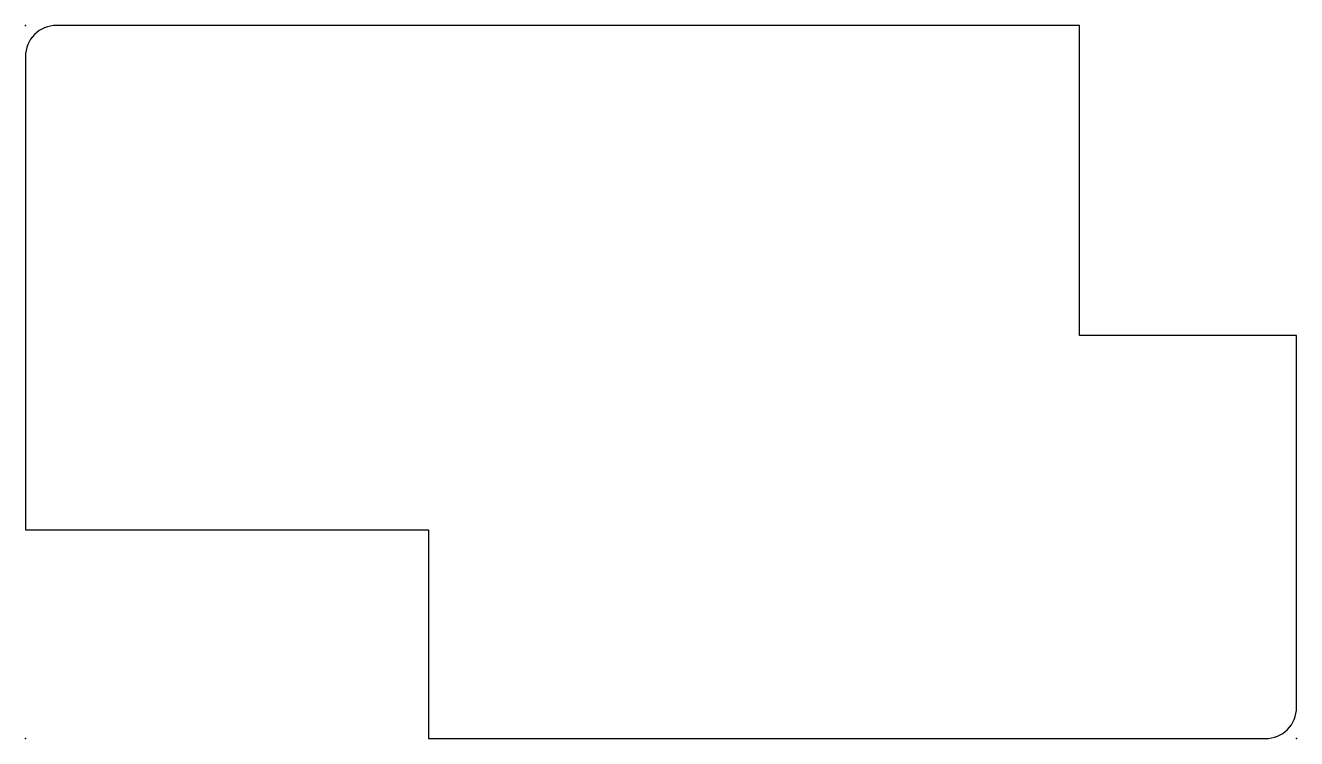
# Model space of a CAD drawing. Header units: millimetres. Extents: x 0 to 41, y 0 to 23.
import ezdxf

# ---------------------------------------------------------------- set-up
doc = ezdxf.new("R2010")
doc.units = ezdxf.units.MM
doc.layers.get('0').update_dxf_attribs({"linetype": 'CONTINUOUS'})

msp = doc.modelspace()

# ---------------------------------------------------------------- linework, layer by layer
msp.add_lwpolyline([(13, 0), (40, 0, 0.414214), (41, 1), (41, 8), (41, 9), (41, 13), (34, 13), (34, 14), (34, 22), (34, 23), (33, 23), (1, 23, 0.414214), (0, 22), (0, 9), (0, 6.728), (13, 6.728)], format="xyb", close=True)
for p in [(0, 23), (0, 0), (0, 0), (41, 0)]:
    msp.add_point(p)

doc.saveas('drawing.dxf')
